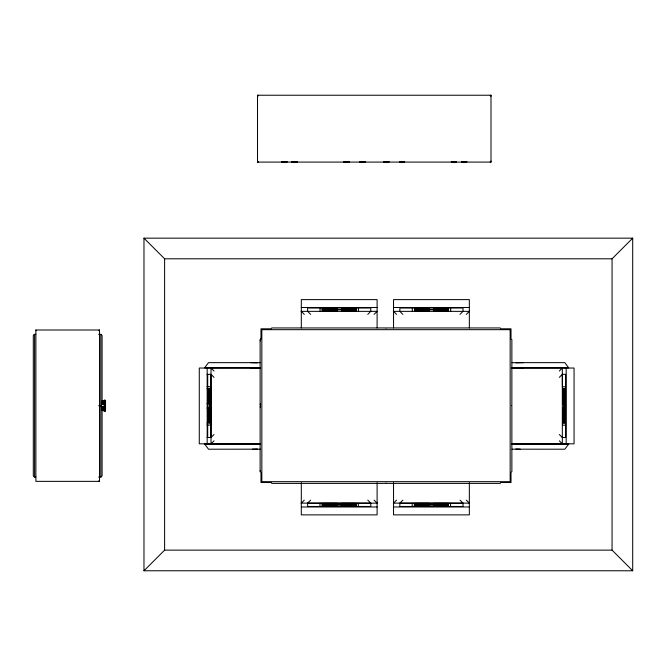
<?xml version="1.0" encoding="UTF-8"?>
<svg xmlns="http://www.w3.org/2000/svg" width="666" height="666" viewBox="0 0 666 666"><rect width="100%" height="100%" fill="white"/><g stroke="black" fill="none" stroke-linecap="round" stroke-linejoin="round"><path stroke-width="1" d="M210.939 437.512L210.939 374.35M284.191 161.438L284.224 162.521M294.472 161.438L294.505 162.521M386.172 161.438L386.213 162.521M401.939 161.438L401.973 162.521M453.787 161.438L453.821 162.521M464.094 161.438L464.127 162.521M362.987 161.613L362.804 162.471M284.415 162.088L284.382 162.521M294.697 162.088L294.663 162.521M345.82 161.438L346.037 162.521M386.397 162.088L386.363 162.521M402.164 162.088L402.131 162.521M454.012 162.088L453.979 162.521M464.319 162.088L464.285 162.521M283.533 161.438L283.783 162.521M293.814 161.438L294.064 162.521M385.514 161.438L385.772 162.521M401.282 161.438L401.531 162.521M453.13 161.438L453.38 162.521M463.436 161.438L463.686 162.521M363.628 161.613L363.228 162.471M257.517 160.797L258.283 162.046M491 161.105L490.226 162.046M285.048 162.088L284.823 162.521M295.329 162.088L295.105 162.521M387.029 162.088L386.804 162.521M402.797 162.088L402.572 162.521M454.645 162.088L454.42 162.521M464.951 162.088L464.726 162.521M104.903 403.854L105.536 403.471M104.903 409.873L105.536 409.49M105.511 403.263L102.098 403.196M105.536 409.215L102.098 409.215M105.536 403.047L104.903 403.23M105.511 409.115L104.903 409.249M522.044 444.064L568.714 444.031L564.843 449.217L512.096 449.175M257.517 162.088L491 162.088L491 95.23L257.517 95.23L257.517 162.088L258.133 161.472M98.843 330.677L99.517 330.003L35.881 330.003L35.881 481.36L99.517 481.36L99.517 330.003M490.526 95.696L491 95.23M214.027 434.507L211.014 437.512L207.018 437.512M211.014 443.831L214.027 440.817M260.115 404.379L260.548 403.946M367.782 314.36L370.787 311.355L370.787 308.033L307.625 308.033L307.625 311.38L310.639 314.36M374.092 314.36L377.106 311.355M143.973 570.77L164.61 550.133L612.062 550.133L632.7 570.77L632.7 238.162L143.973 238.162L143.973 570.77L632.7 570.77M260.115 470.92L260.548 470.487M460.006 314.36L463.02 311.355L463.02 308.033L399.858 308.033L399.858 311.38L402.863 314.36M466.325 314.36L469.339 311.355M301.307 503.138L304.32 500.124M310.639 500.124L307.625 503.138L307.625 506.46L370.787 506.46L370.787 503.113L367.782 500.124M143.973 238.162L164.61 258.799L612.062 258.799L632.7 238.162M393.539 503.138L396.553 500.124M402.863 500.124L399.858 503.138L399.858 506.46L463.02 506.46L463.02 503.113L460.006 500.124M559.315 371.045L562.329 368.04M559.315 377.364L562.329 374.35L562.404 386.796L565.642 386.796M284.673 162.521L284.857 161.438M294.955 162.521L295.138 161.438M386.663 162.521L386.838 161.438M402.422 162.521L402.605 161.438M454.27 162.521L454.453 161.438M464.577 162.521L464.76 161.438M346.928 162.521L347.144 161.438M258.283 95.271L257.517 96.52M105.511 402.764L102.098 402.755M105.511 408.782L102.098 408.774M285.098 162.521L285.481 161.438M295.379 162.521L295.762 161.438M387.079 162.521L387.462 161.438M402.847 162.521L403.23 161.438M454.695 162.521L455.078 161.438M465.001 162.521L465.384 161.438M35.881 334.307L33.941 334.482L33.3 335.597L33.3 475.774L33.941 476.889L35.881 477.064M98.66 405.686L101.299 405.586L102.098 404.395L102.098 335.597L101.299 334.407L98.66 334.307M98.66 477.064L101.299 476.964L102.098 475.774L102.098 406.976L100.807 405.686M512.079 362.687L523.434 362.679M512.079 367.848L568.689 367.84L564.818 362.645L522.027 362.645M260.489 444.031L204.653 444.031L208.525 449.217L260.489 449.184M521.736 362.679L515.9 362.853M521.736 367.84L515.9 368.04M251.606 444.022L257.442 443.831M252.406 449.184L257.442 449.017M297.136 161.438A0.857 0.857 0 0 1 296.303 162.521L292.865 162.521A0.857 0.857 0 0 1 292.033 161.438M365.018 161.613A0.857 0.857 0 0 1 364.152 162.471L360.714 162.471A0.857 0.857 0 0 1 359.848 161.613M383.733 161.438A0.857 0.857 0 0 0 384.573 162.521L388.003 162.521A0.857 0.857 0 0 0 388.844 161.438M403.729 162.521A0.857 0.841 -90 0 0 404.545 161.438A0.857 0.857 0 0 1 403.771 162.521L400.333 162.521A0.857 0.857 0 0 1 399.5 161.438M456.451 161.438A0.857 0.857 0 0 1 455.619 162.521L452.181 162.521A0.857 0.857 0 0 1 451.348 161.438M466.758 161.438A0.857 0.857 0 0 1 465.925 162.521L462.487 162.521A0.857 0.857 0 0 1 461.655 161.438M301.307 307.501L377.106 307.501M393.539 307.501L469.339 307.501M322.244 309.299L337.088 309.299M341.433 309.299L356.277 309.299M414.477 309.299L429.32 309.299M433.666 309.299L448.509 309.299M322.244 309.59L356.277 309.59M414.477 309.59L448.509 309.59M322.244 309.715L356.277 309.715M414.477 309.715L448.509 309.715M322.244 310.006L337.088 310.006M341.433 310.006L356.277 310.006M414.477 310.006L429.32 310.006M433.666 310.006L448.509 310.006M301.099 311.355L377.314 311.355M393.331 311.355L469.547 311.355M251.298 367.807L204.629 367.84L208.5 362.645L260.473 362.679M257.426 367.982L260.523 367.982M511.771 367.982L515.9 367.982M522.544 367.84L523.434 367.84M260.523 368.04L199.276 368.04L199.276 443.831L260.539 443.889M511.771 368.04L574.067 368.04L574.067 443.831L511.788 443.889M207.018 374.35L211.039 374.35L214.027 377.364M562.304 374.35L565.642 374.35L565.642 437.512L562.304 437.512M207.018 386.688L210.939 386.688M207.009 388.861L208.966 388.861L208.966 403.704L207.009 403.704M102.098 400.999L103.821 400.957A0.857 0.857 0 0 1 104.679 400.091A0.857 0.857 0 0 1 105.536 400.957L105.536 404.395A0.857 0.841 0 0 1 104.679 405.203A0.857 0.841 0 0 1 103.813 404.354L103.821 400.957M102.098 401.148L103.821 401.148A0.857 0.766 0 0 1 104.679 400.383A0.857 0.766 0 0 1 105.536 401.148M102.098 401.223L105.536 401.223A0.857 0.724 0 0 0 104.679 400.499A0.857 0.724 0 0 0 103.813 401.223A0.857 0.633 0 0 1 104.246 400.857M102.098 401.515L103.821 401.515A0.857 0.583 0 0 1 104.679 400.932A0.857 0.583 0 0 1 105.536 401.515M102.098 401.881L105.536 401.881M102.098 402.306L105.536 402.306M102.098 403.604L103.821 403.604A0.857 0.466 0 0 0 104.679 404.062A0.857 0.466 0 0 0 105.536 403.604M102.098 403.946L103.821 403.946A0.857 0.633 0 0 0 104.679 404.578A0.857 0.633 0 0 0 105.536 403.946M102.098 404.204L103.821 404.129A0.857 0.724 0 0 0 104.679 404.853A0.857 0.724 0 0 0 105.536 404.129M103.821 404.395L102.098 404.395L103.821 404.312A0.857 0.824 0 0 0 104.679 405.136A0.857 0.824 0 0 0 105.536 404.312M103.821 407.059L102.098 407.018L103.821 406.976A0.857 0.841 0 0 1 104.679 406.177A0.857 0.857 0 0 1 105.536 406.976L105.536 410.414A0.857 0.841 0 0 1 104.679 411.222A0.857 0.841 0 0 1 103.813 410.373L102.098 410.339M102.098 407.242L105.536 407.242A0.857 0.724 0 0 0 104.679 406.518A0.857 0.724 0 0 0 103.813 407.242M102.098 407.534L103.821 407.534A0.857 0.583 0 0 1 104.679 406.951A0.857 0.583 0 0 1 105.536 407.534M102.098 407.9L105.536 407.9M207.009 408.05L208.966 408.05L208.966 422.893L207.009 422.893M102.098 408.325L105.536 408.325M102.098 409.623L103.821 409.623A0.857 0.466 0 0 0 104.679 410.09A0.857 0.466 0 0 0 105.536 409.623M102.098 409.965L103.821 409.965A0.857 0.633 0 0 0 104.679 410.606A0.857 0.633 0 0 0 105.536 409.965M102.098 410.148L103.821 410.148A0.857 0.724 0 0 0 104.679 410.872A0.857 0.724 0 0 0 105.536 410.148M102.098 410.223L103.821 410.223M207.018 425.066L210.939 425.066M562.404 425.174L565.642 425.174M204.653 444.064L250.033 444.064M523.326 444.064L568.714 444.064M301.099 503.138L377.314 503.138M393.331 503.138L469.547 503.138M307.625 503.213L370.787 503.213M399.858 503.213L463.02 503.213M301.307 506.984L377.106 506.984M393.539 506.984L469.339 506.984M250.774 362.679L257.426 362.853M250.774 367.84L257.426 368.04M252.63 367.807L260.473 367.84M521.753 444.022L515.917 443.831M522.569 444.022L512.096 444.022M520.179 449.184L515.917 449.017M104.903 402.564L105.536 402.597M104.903 408.583L105.536 408.616M104.903 401.906L105.536 402.156M104.903 407.925L105.536 408.175M463.411 162.521L463.07 162.088M453.105 162.521L452.763 162.088M401.257 162.521L400.915 162.088M385.497 162.521L385.148 162.088M293.789 162.521L293.448 162.088M283.508 162.521L283.167 162.088M490.226 95.271L491 96.212M361.913 162.471L361.655 161.613M463.836 162.521L463.678 162.088M453.529 162.521L453.371 162.088M401.681 162.521L401.523 162.088M385.914 162.521L385.756 162.088M294.214 162.521L294.056 162.088M283.932 162.521L283.774 162.088M490.376 161.472L491 162.088M257.517 95.23L258.133 95.846M559.315 434.507L562.329 437.512M559.315 440.817L562.329 443.831M393.539 311.355L396.553 314.36M301.307 311.355L304.32 314.36M466.325 500.124L469.339 503.138M260.115 340.418L260.548 340.85M374.092 500.124L377.106 503.138M260.115 406.959L260.548 407.384M211.014 368.04L214.027 371.045M35.881 330.003L36.555 330.677M98.843 480.685L99.517 481.36M362.346 162.446L362.321 161.613M612.062 258.799L612.062 550.133M566.175 368.04L566.175 443.831M562.329 367.823L562.329 444.047M469.339 327.913L469.339 299.608L393.539 299.608L393.539 327.913M469.339 482.733L469.339 514.876L393.539 514.876L393.539 482.733M450.682 308.033L450.682 311.272M450.574 503.213L450.574 506.46M412.304 308.033L412.304 311.272M412.196 503.213L412.196 506.46M377.106 327.913L377.106 299.608L301.307 299.608L301.307 327.913M377.106 482.733L377.106 514.876L301.307 514.876L301.307 482.733M358.45 308.033L358.45 311.272M358.341 503.213L358.341 506.46M346.478 161.438L346.478 162.521M320.071 308.033L320.071 311.272M319.963 503.213L319.963 506.46M211.014 367.823L211.014 444.047M207.842 388.861L207.842 403.704M207.842 408.05L207.842 422.893M207.7 374.35L207.7 437.512M207.168 368.04L207.168 443.831M164.61 258.799L164.61 550.133M103.821 410.414L103.821 406.976A0.857 0.857 0 0 1 104.679 406.118A0.857 0.841 0 0 1 105.536 407.018M100.807 334.307L100.807 477.064M34.59 334.307L34.59 477.064M105.536 403.837A0.857 0.583 0 0 1 104.903 404.404M104.246 404.345A0.857 0.583 0 0 1 103.846 403.987M104.903 401.298A0.857 0.466 0 0 1 105.536 401.748M104.903 400.79A0.857 0.633 0 0 1 105.536 401.407M105.536 410.339A0.857 0.824 0 0 1 104.679 411.155A0.857 0.824 0 0 1 103.813 410.339M105.536 409.856A0.857 0.583 0 0 1 104.903 410.423M104.246 410.364A0.857 0.583 0 0 1 103.813 409.856M104.903 407.326A0.857 0.466 0 0 1 105.536 407.767M103.846 407.259A0.857 0.633 0 0 1 104.246 406.876M104.903 406.809A0.857 0.633 0 0 1 105.536 407.425M293.057 162.521A0.857 0.766 -90 0 1 292.316 161.438M292.948 162.521A0.857 0.824 -90 0 1 292.149 161.438M293.315 162.521A0.857 0.633 -90 0 1 292.699 161.438M293.664 162.521A0.857 0.466 -90 0 1 293.215 161.438M296.312 161.438A0.857 0.583 -90 0 1 295.746 162.521M296.736 161.438A0.857 0.724 -90 0 1 296.037 162.521M293.14 162.521A0.857 0.724 -90 0 1 292.432 161.438M293.423 162.521A0.857 0.583 -90 0 1 292.923 162.088M295.912 162.088A0.857 0.466 -90 0 1 295.513 162.521M296.403 162.088A0.857 0.633 -90 0 1 295.854 162.521M296.853 161.438A0.857 0.766 -90 0 1 296.112 162.521M297.019 161.438A0.857 0.824 -90 0 1 296.228 162.521M360.905 162.471A0.857 0.766 -90 0 1 360.14 161.613M360.797 162.471A0.857 0.824 -90 0 1 359.973 161.613M361.163 162.471A0.857 0.633 -90 0 1 360.531 161.613M361.505 162.471A0.857 0.466 -90 0 1 361.047 161.613M364.177 161.613A0.857 0.583 -90 0 1 363.594 162.471M364.61 161.613A0.857 0.724 -90 0 1 363.886 162.471M360.98 162.471A0.857 0.724 -90 0 1 360.256 161.613M361.272 162.471A0.857 0.583 -90 0 1 360.864 162.221M363.686 162.221A0.857 0.466 -90 0 1 363.361 162.471M364.152 162.221A0.857 0.633 -90 0 1 363.703 162.471M364.727 161.613A0.857 0.766 -90 0 1 363.961 162.471M364.893 161.613A0.857 0.824 -90 0 1 364.077 162.471M384.765 162.521A0.857 0.766 -90 0 1 384.024 161.438M384.648 162.521A0.857 0.824 -90 0 1 383.849 161.438M385.023 162.521A0.857 0.633 -90 0 1 384.407 161.438M385.364 162.521A0.857 0.466 -90 0 1 384.915 161.438M388.012 161.438A0.857 0.583 -90 0 1 387.445 162.521M388.445 161.438A0.857 0.724 -90 0 1 387.737 162.521M384.84 162.521A0.857 0.724 -90 0 1 384.207 162.088M385.123 162.521A0.857 0.583 -90 0 1 384.623 162.088M387.612 162.088A0.857 0.466 -90 0 1 387.212 162.521M388.111 162.088A0.857 0.633 -90 0 1 387.554 162.521M388.478 162.088A0.857 0.766 -90 0 1 387.812 162.521M388.786 161.438A0.857 0.841 -90 0 1 387.97 162.521M281.868 161.438A0.857 0.824 -90 0 0 282.659 162.521L286.022 162.521A0.857 0.857 0 0 0 286.855 161.438M283.033 162.521A0.857 0.633 -90 0 1 282.417 161.438M283.375 162.521A0.857 0.466 -90 0 1 282.925 161.438M286.03 161.438A0.857 0.583 -90 0 1 285.464 162.521M286.455 161.438A0.857 0.724 -90 0 1 285.756 162.521M282.85 162.521A0.857 0.724 -90 0 1 282.226 162.088M283.142 162.521A0.857 0.583 -90 0 1 282.634 162.088M285.631 162.088A0.857 0.466 -90 0 1 285.231 162.521M286.189 161.438A0.857 0.633 -90 0 1 285.572 162.521M286.738 161.438A0.857 0.824 -90 0 1 285.939 162.521A0.857 0.841 -90 0 0 286.796 161.438M400.524 162.521A0.857 0.766 -90 0 1 399.783 161.438M400.416 162.521A0.857 0.824 -90 0 1 399.617 161.438M400.782 162.521A0.857 0.633 -90 0 1 400.166 161.438M401.123 162.521A0.857 0.466 -90 0 1 400.682 161.438M403.779 161.438A0.857 0.583 -90 0 1 403.213 162.521M404.204 161.438A0.857 0.724 -90 0 1 403.504 162.521A0.857 0.766 -90 0 0 404.32 161.438M400.599 162.521A0.857 0.724 -90 0 1 399.9 161.438M400.89 162.521A0.857 0.583 -90 0 1 400.391 162.088M403.38 162.088A0.857 0.466 -90 0 1 402.98 162.521M403.937 161.438A0.857 0.633 -90 0 1 403.321 162.521M462.679 162.521A0.857 0.766 -90 0 1 461.938 161.438M462.562 162.521A0.857 0.824 -90 0 1 461.771 161.438M462.937 162.521A0.857 0.633 -90 0 1 462.321 161.438M463.278 162.521A0.857 0.466 -90 0 1 462.828 161.438M465.934 161.438A0.857 0.583 -90 0 1 465.368 162.521M466.358 161.438A0.857 0.724 -90 0 1 465.659 162.521M462.753 162.521A0.857 0.724 -90 0 1 462.129 162.088M463.045 162.521A0.857 0.583 -90 0 1 462.537 162.088M465.534 162.088A0.857 0.466 -90 0 1 465.134 162.521M466.025 162.088A0.857 0.633 -90 0 1 465.476 162.521M466.4 162.088A0.857 0.766 -90 0 1 465.734 162.521M466.641 161.438A0.857 0.824 -90 0 1 465.842 162.521M452.372 162.521A0.857 0.766 -90 0 1 451.631 161.438M452.264 162.521A0.857 0.824 -90 0 1 451.465 161.438M452.63 162.521A0.857 0.633 -90 0 1 452.014 161.438M452.972 162.521A0.857 0.466 -90 0 1 452.53 161.438M455.627 161.438A0.857 0.583 -90 0 1 455.061 162.521M456.052 161.438A0.857 0.724 -90 0 1 455.353 162.521A0.857 0.766 -90 0 0 456.168 161.438M452.447 162.521A0.857 0.724 -90 0 1 451.748 161.438M452.738 162.521A0.857 0.583 -90 0 1 452.231 162.088M455.228 162.088A0.857 0.466 -90 0 1 454.828 162.521M455.719 162.088A0.857 0.633 -90 0 1 455.169 162.521M456.335 161.438A0.857 0.824 -90 0 1 455.544 162.521M347.76 161.438A0.866 0.433 -90 0 1 347.336 162.521M348.285 161.438A0.866 0.608 -90 0 1 347.694 162.521M348.951 161.438A0.866 0.833 -90 0 1 348.143 162.521M349.034 161.438A0.866 0.866 0 0 1 348.201 162.521L344.763 162.521A0.866 0.866 0 0 1 343.922 161.438M345.621 162.521A0.866 0.433 -90 0 1 345.196 161.438M345.263 162.521A0.866 0.608 -90 0 1 344.672 161.438M344.988 162.521A0.866 0.749 -90 0 1 344.264 161.438M344.822 162.521A0.866 0.833 -90 0 1 344.006 161.438M348.693 161.438A0.866 0.749 -90 0 1 347.968 162.521M260.548 339.127L260.115 339.56L260.115 405.236L260.548 405.669L260.115 406.094L260.115 471.778L260.98 472.211L260.98 482.525L271.295 482.525L271.728 483.391L385.564 483.391L385.997 482.958L386.43 483.391L500.266 483.391L500.699 482.525L511.013 482.525L511.013 472.211L511.871 471.778L511.871 406.094L511.446 405.669L511.871 405.236L511.871 339.56L511.013 339.127L511.013 328.804L500.699 328.804L500.266 327.947L386.43 327.947L385.997 328.38L385.564 327.947L271.728 327.947L271.295 328.804L260.98 328.804L260.98 339.127L260.548 339.127M337.088 308.183L322.244 308.183L322.244 311.13L337.088 311.13L337.088 308.183M356.277 308.183L341.433 308.183L341.433 311.13L356.277 311.13L356.277 308.183M429.32 308.183L414.477 308.183L414.477 311.13L429.32 311.13L429.32 308.183M448.509 308.183L433.666 308.183L433.666 311.13L448.509 311.13L448.509 308.183M510.156 329.67L261.838 329.67L261.838 481.668L510.156 481.668L510.156 329.67M209.382 388.861L209.257 422.893L209.382 388.861M210.789 388.861L209.673 388.861L209.673 403.704L210.789 403.704L210.789 388.861M563.669 388.969L562.554 388.969L562.554 403.812L563.669 403.812L563.669 388.969M564.085 388.969L563.96 423.002L564.085 388.969M565.501 388.969L564.377 388.969L564.377 403.812L565.501 403.812L565.501 388.969M210.789 408.05L209.673 408.05L209.673 422.893L210.789 422.893L210.789 408.05M563.669 408.158L562.554 408.158L562.554 423.002L563.669 423.002L563.669 408.158M565.501 408.158L564.377 408.158L564.377 423.002L565.501 423.002L565.501 408.158M336.979 503.363L322.136 503.363L322.136 504.487L336.979 504.487L336.979 503.363M356.168 503.363L341.325 503.363L341.325 504.487L356.168 504.487L356.168 503.363M429.212 503.363L414.369 503.363L414.369 504.487L429.212 504.487L429.212 503.363M448.401 503.363L433.558 503.363L433.558 504.487L448.401 504.487L448.401 503.363M356.168 504.778L322.136 504.895L356.168 504.778M448.401 504.778L414.369 504.895L448.401 504.778M336.979 505.186L322.136 505.186L322.136 506.31L336.979 506.31L336.979 505.186M356.168 505.186L341.325 505.186L341.325 506.31L356.168 506.31L356.168 505.186M429.212 505.186L414.369 505.186L414.369 506.31L429.212 506.31L429.212 505.186M448.401 505.186L433.558 505.186L433.558 506.31L448.401 506.31L448.401 505.186M281.81 161.438A0.857 0.841 -90 0 0 282.625 162.521A0.857 0.857 0 0 1 281.751 161.438"/></g></svg>
